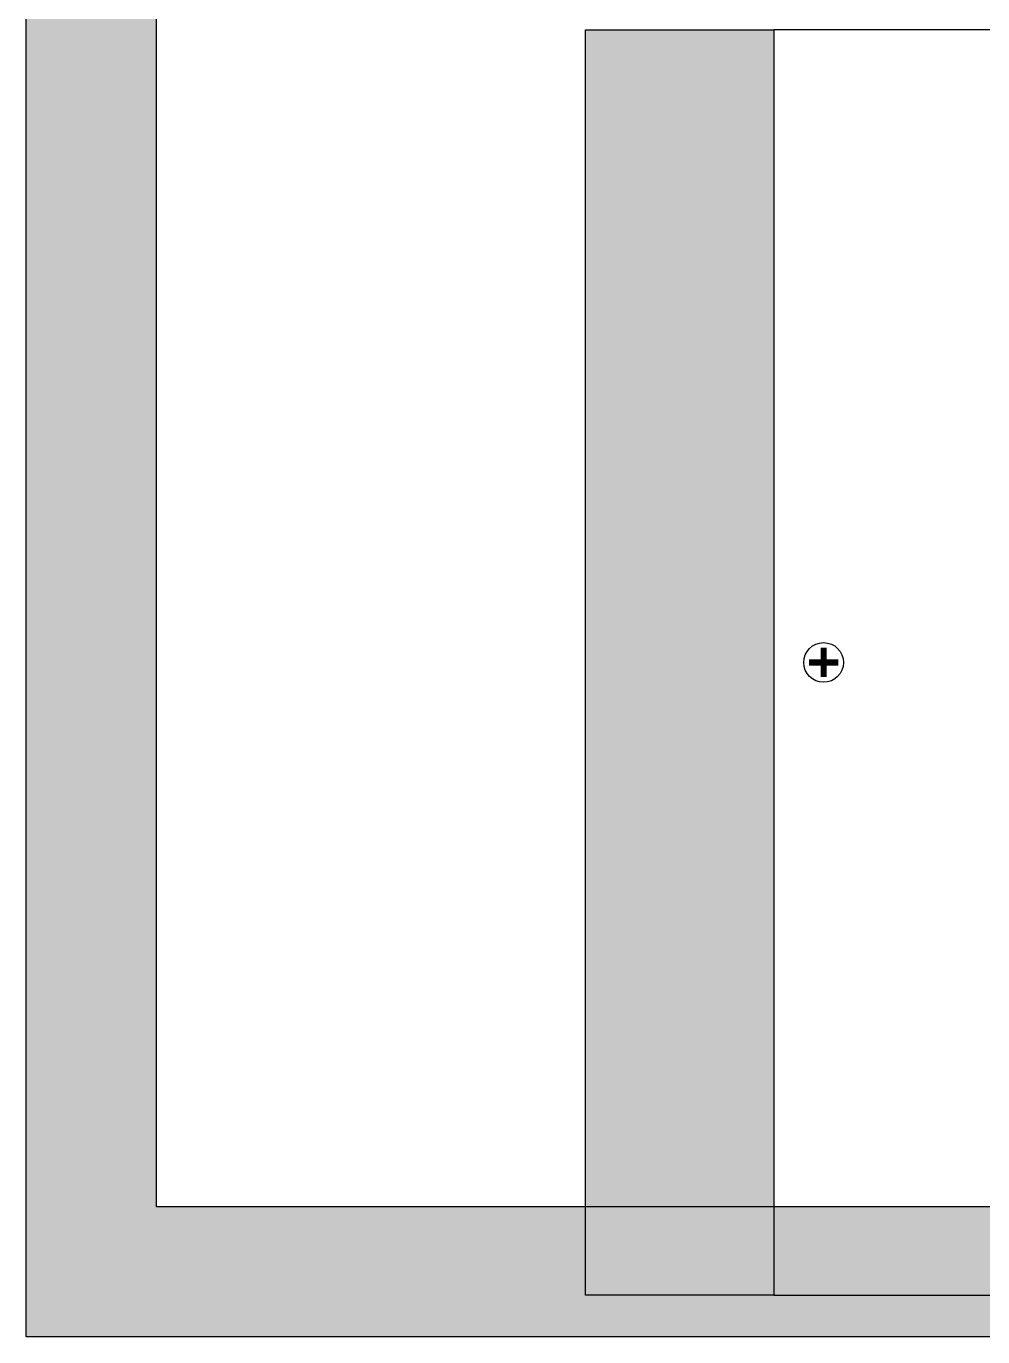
# Model space of a CAD drawing. Header units: millimetres. Extents: x -87434 to 499450, y -468665 to 122144.
# Drawn here: x 103824 to 106402, y 67390 to 70924 of the extents above; entities that cross this region are included whole.
import ezdxf

# ---------------------------------------------------------------- set-up
doc = ezdxf.new("R2010")
doc.units = ezdxf.units.MM

# ---------------------------------------------------------------- blocks, each defined once
blk = doc.blocks.new('A$C0D4A27B5')
at = {"lineweight": 25}
h = blk.add_hatch(color=251, dxfattribs=at)
h.set_gradient(color1=(62, 64, 59), color2=(90, 93, 86), tint=0.46, name='INVHEMISPHERICAL')
h.paths.add_polyline_path([(0, 0), (650, 0), (650, -700), (0, -700)])
h.paths.add_polyline_path([(21.05, -21.05), (628.95, -21.05), (628.95, -678.95), (21.05, -678.95)], flags=16)
at = {"lineweight": 30}
h = blk.add_hatch(color=251, dxfattribs=at)
h.dxf.hatch_style = 1
h.paths.add_polyline_path([(90.44, -693.24), (120.87, -693.24), (120.87, -488.56), (90.44, -488.56)])
for points in [[(0, 0), (650, 0), (650, -700), (0, -700)], [(21.05, -21.05), (628.95, -21.05), (628.95, -678.95), (21.05, -678.95)], [(90.44, -488.56), (120.87, -488.56), (120.87, -693.24), (90.44, -693.24)], [(120.87, -693.24), (471.17, -693.24), (471.17, -488.56), (120.87, -488.56)]]:
    blk.add_lwpolyline(points, close=True, dxfattribs=at)
at = {"lineweight": 30, "const_width": 1}
for points in [[(128.92, -593.26), (128.92, -588.53)], [(126.56, -590.9), (131.29, -590.9)]]:
    blk.add_lwpolyline(points, dxfattribs=at)
at = {"lineweight": 30}
blk.add_circle((128.92, -590.9), 3.21, dxfattribs=at)

msp = doc.modelspace()

# ---------------------------------------------------------------- block references
at = {"xscale": 16.66666666666666, "yscale": 16.66666666666666, "zscale": 16.66666666666666}
msp.add_blockref('A$C0D4A27B5', (103824.48396, 79056.46287), dxfattribs=at)

doc.saveas('drawing.dxf')
